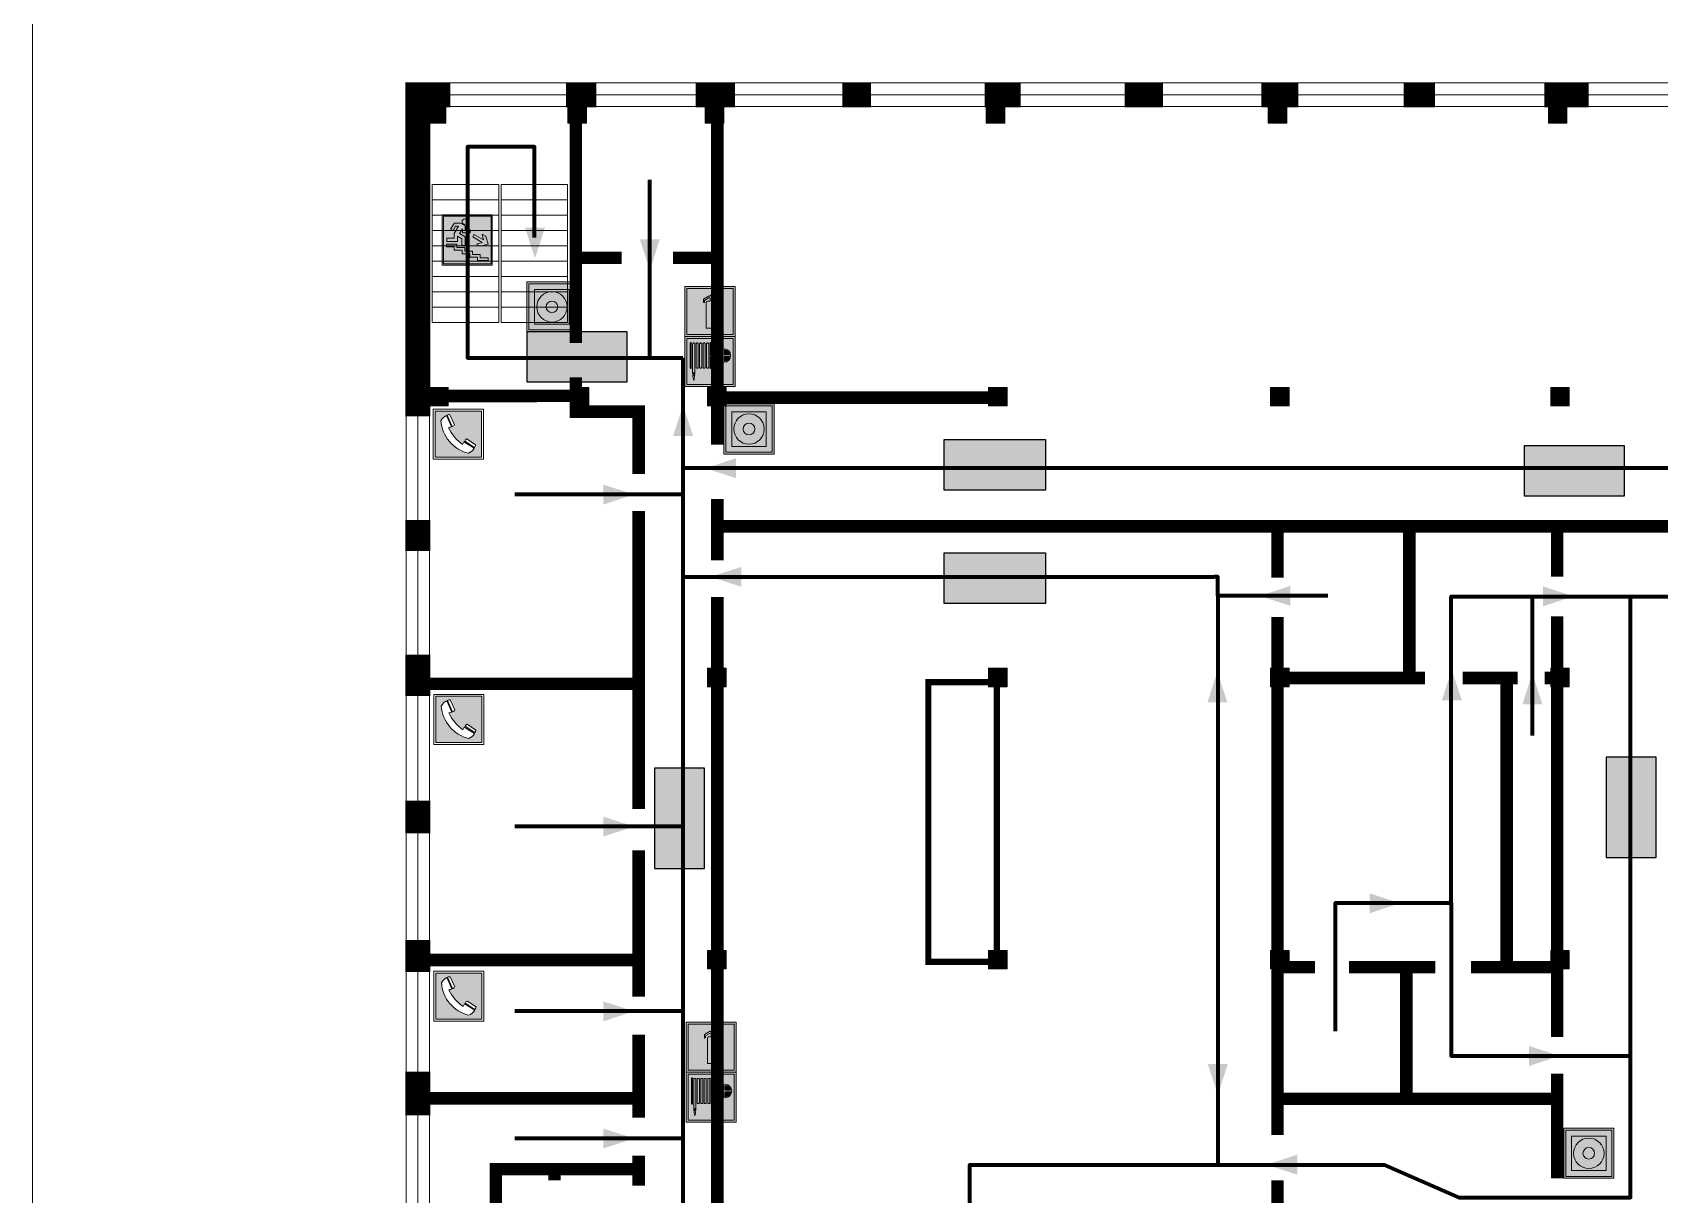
# Model space of a CAD drawing. Header units: millimetres. Extents: x 13810 to 67229, y 12374 to 21950.
# Drawn here: x 22937 to 23197, y 15073.4 to 15259.1 of the extents above; entities that cross this region are included whole.
import ezdxf

# ---------------------------------------------------------------- set-up
doc = ezdxf.new("R2010")
doc.units = ezdxf.units.MM
doc.layers.add('План_Штампы', color=7, linetype='Continuous')

# ---------------------------------------------------------------- blocks, each defined once
blk = doc.blocks.new('A$C7B4425F7')
at = {"true_color": 0xffffff}
blk.add_hatch(color=7, dxfattribs=at).paths.add_polyline_path([(0, 0), (-16, 0), (-16, -8), (0, -8)])
h = blk.add_hatch(color=126)
h.paths.add_polyline_path([(-0.2, -0.2), (-15.8, -0.2), (-15.8, -7.8), (-0.2, -7.8)])
h.paths.add_polyline_path([(-11.76, -2.03), (-11.76, -3.66), (-11.17, -3.66, -0.568275), (-11.17, -6.18), (-12.58, -6.18), (-12.58, -2.03)], flags=16)
h.paths.add_polyline_path([(-13.33, -4.12, -0.495768), (-13.59, -6.18), (-15.03, -6.18), (-15.03, -2.03), (-13.59, -2.03, -0.487973)], flags=16)
h.paths.add_polyline_path([(-10.25, -2.03), (-9.48, -2.03), (-9.48, -6.18), (-10.25, -6.18)], flags=16)
h.paths.add_polyline_path([(-13.84, -3.69), (-14.24, -3.69), (-14.24, -3.03), (-13.9, -3.03, -0.692621)], flags=0)
h.paths.add_polyline_path([(-9.15, -2.03), (-8.4, -2.03), (-8.04, -3.07), (-7.68, -2.03), (-6.93, -2.03), (-7.64, -4.1), (-6.93, -6.18), (-7.68, -6.18), (-8.04, -5.14), (-8.4, -6.18), (-9.15, -6.18), (-8.44, -4.1)], flags=16)
h.paths.add_polyline_path([(-11.76, -4.46), (-11.42, -4.46, -0.692621), (-11.36, -5.12), (-11.76, -5.12)], flags=0)
h.paths.add_polyline_path([(-13.9, -5.2), (-14.24, -5.2), (-14.24, -4.55), (-13.84, -4.55, -0.708038)], flags=0)
edge = h.paths.add_edge_path(flags=16)
edge.add_ellipse((-5.51, -4.08), major_axis=(0, 2.05), ratio=0.586184, start_angle=0, end_angle=360)
edge = h.paths.add_edge_path(flags=0)
edge.add_ellipse((-5.51, -4.08), major_axis=(0, 1.14), ratio=0.454828, start_angle=0, end_angle=360)
h.paths.add_polyline_path([(-4.13, -4.96, 0.377264), (-3.48, -4.52, 0.0555), (-3.16, -2.03), (-1.66, -2.03), (-1.66, -4.96), (-0.96, -4.96), (-0.96, -7.01), (-1.75, -7.01), (-1.75, -6.18), (-3.3, -6.18), (-3.3, -7.02), (-4.13, -7.02)], flags=16)
h.paths.add_polyline_path([(-2.73, -2.91), (-2.28, -2.91), (-2.28, -4.96), (-3.05, -4.96, 0.079136)], flags=0)
at = {"color": 126}
blk.add_lwpolyline([(-16, -8), (0, -8), (0, 0), (-16, 0)], close=True, dxfattribs=at)
blk = doc.blocks.new('вниз')
at = {"lineweight": 0, "true_color": 0xffffff}
h = blk.add_hatch(color=7, dxfattribs=at)
h.dxf.hatch_style = 1
h.paths.add_polyline_path([(40994.51, -4472.22), (40986.51, -4472.22), (40986.51, -4480.22), (40994.51, -4480.22)])
h.paths.add_polyline_path([(40994.31, -4472.42), (40994.31, -4480.01), (40986.71, -4480.01), (40986.71, -4472.42)], flags=16)
h.paths.add_polyline_path([(40988.43, -4473.53), (40989.43, -4473.53), (40990.19, -4473.96), (40990.19, -4474.6), (40991, -4474.6), (40991, -4475.06), (40989.73, -4475.06), (40989.73, -4474.46), (40989.3, -4475.18), (40990.17, -4475.7), (40990.17, -4477.11), (40989.63, -4477.11), (40989.63, -4476.01), (40988.94, -4475.59), (40988.94, -4476.46), (40988.94, -4476.46), (40987.47, -4476.46), (40987.26, -4476.46), (40987.26, -4475.92), (40988.4, -4475.92), (40988.4, -4475.2), (40989.1, -4473.99), (40988.66, -4473.99), (40988.24, -4474.7), (40987.86, -4474.47), (40988.41, -4473.56)], flags=0)
h.paths.add_polyline_path([(40990.55, -4473.29, -1), (40989.69, -4473.29, -1)], flags=0)
h.paths.add_polyline_path([(40988.85, -4476.89), (40988.85, -4477.43), (40990.1, -4477.43), (40990.1, -4477.99), (40991.34, -4477.99), (40991.34, -4478.54), (40992.59, -4478.54), (40992.59, -4479.09), (40993.83, -4479.09), (40993.83, -4479.52), (40992.17, -4479.52), (40992.17, -4478.97), (40990.91, -4478.97), (40990.91, -4478.41), (40989.68, -4478.41), (40989.68, -4477.86), (40988.43, -4477.86), (40988.43, -4477.31), (40987.6, -4477.31), (40987.18, -4477.31), (40987.18, -4476.89)], flags=0)
h.paths.add_polyline_path([(40991.61, -4475.33), (40993.12, -4476.2), (40992.9, -4475.27), (40993.48, -4475.6), (40993.83, -4476.88), (40992.56, -4477.22), (40991.97, -4476.88), (40992.9, -4476.61), (40991.38, -4475.74), (40991.58, -4475.39)], flags=0)
h.paths.add_polyline_path([(40990.19, -4473.96), (40989.43, -4473.53), (40988.43, -4473.53), (40988.41, -4473.56), (40987.86, -4474.47), (40988.24, -4474.7), (40988.66, -4473.99), (40989.1, -4473.99), (40988.4, -4475.2), (40988.4, -4475.92), (40987.26, -4475.92), (40987.26, -4476.46), (40987.47, -4476.46), (40988.94, -4476.46), (40988.94, -4476.27), (40988.94, -4475.59), (40989.63, -4476.01), (40989.63, -4477.11), (40990.17, -4477.11), (40990.17, -4475.7), (40989.3, -4475.18), (40989.73, -4474.46), (40989.73, -4475.06), (40991, -4475.06), (40991, -4474.6), (40990.19, -4474.6)], flags=0)
h.paths.add_polyline_path([(40990.55, -4473.29, 1), (40989.69, -4473.29, 1)], flags=0)
h.paths.add_polyline_path([(40991.61, -4475.33), (40991.58, -4475.39), (40991.38, -4475.74), (40992.9, -4476.61), (40991.97, -4476.88), (40992.56, -4477.22), (40993.83, -4476.88), (40993.48, -4475.6), (40992.9, -4475.27), (40993.12, -4476.2)], flags=0)
h.paths.add_polyline_path([(40990.1, -4477.43), (40988.85, -4477.43), (40988.85, -4476.89), (40987.18, -4476.89), (40987.18, -4477.31), (40987.6, -4477.31), (40988.43, -4477.31), (40988.43, -4477.86), (40989.68, -4477.86), (40989.68, -4478.41), (40990.91, -4478.41), (40990.91, -4478.97), (40992.17, -4478.97), (40992.17, -4479.52), (40993.83, -4479.52), (40993.83, -4479.09), (40992.59, -4479.09), (40992.59, -4478.54), (40991.34, -4478.54), (40991.34, -4477.99), (40990.1, -4477.99)], flags=0)
at = {"lineweight": 0}
h = blk.add_hatch(color=126, dxfattribs=at)
h.dxf.hatch_style = 1
h.paths.add_polyline_path([(40994.31, -4472.42), (40986.71, -4472.42), (40986.71, -4480.01), (40994.31, -4480.01)])
h.paths.add_polyline_path([(40988.43, -4473.53), (40989.43, -4473.53), (40990.19, -4473.96), (40990.19, -4474.6), (40991, -4474.6), (40991, -4475.06), (40989.73, -4475.06), (40989.73, -4474.46), (40989.3, -4475.18), (40990.17, -4475.7), (40990.17, -4477.11), (40989.63, -4477.11), (40989.63, -4476.01), (40988.94, -4475.59), (40988.94, -4476.46), (40988.94, -4476.46), (40987.47, -4476.46), (40987.26, -4476.46), (40987.26, -4475.92), (40988.4, -4475.92), (40988.4, -4475.2), (40989.1, -4473.99), (40988.66, -4473.99), (40988.24, -4474.7), (40987.86, -4474.47), (40988.41, -4473.56)], flags=16)
h.paths.add_polyline_path([(40990.55, -4473.29, -1), (40989.69, -4473.29, -1)], flags=16)
h.paths.add_polyline_path([(40988.85, -4476.89), (40988.85, -4477.43), (40990.1, -4477.43), (40990.1, -4477.99), (40991.34, -4477.99), (40991.34, -4478.54), (40992.59, -4478.54), (40992.59, -4479.09), (40993.83, -4479.09), (40993.83, -4479.52), (40992.17, -4479.52), (40992.17, -4478.97), (40990.91, -4478.97), (40990.91, -4478.41), (40989.68, -4478.41), (40989.68, -4477.86), (40988.43, -4477.86), (40988.43, -4477.31), (40987.6, -4477.31), (40987.18, -4477.31), (40987.18, -4476.89)], flags=16)
h.paths.add_polyline_path([(40991.61, -4475.33), (40993.12, -4476.2), (40992.9, -4475.27), (40993.48, -4475.6), (40993.83, -4476.88), (40992.56, -4477.22), (40991.97, -4476.88), (40992.9, -4476.61), (40991.38, -4475.74), (40991.58, -4475.39)], flags=16)
at = {"lineweight": 0, "true_color": 0xffffff}
h = blk.add_hatch(color=7, dxfattribs=at)
h.dxf.hatch_style = 1
h.paths.add_polyline_path([(40989.73, -4474.46), (40989.73, -4475.06), (40991, -4475.06), (40991, -4474.6), (40990.19, -4474.6), (40990.19, -4473.96), (40989.43, -4473.53), (40988.43, -4473.53), (40988.41, -4473.56), (40987.86, -4474.47), (40988.24, -4474.7), (40988.66, -4473.99), (40989.1, -4473.99), (40988.4, -4475.2), (40988.4, -4475.92), (40987.26, -4475.92), (40987.26, -4476.46), (40987.47, -4476.46), (40988.94, -4476.46), (40988.94, -4475.59), (40989.63, -4476.01), (40989.63, -4477.11), (40990.17, -4477.11), (40990.17, -4475.7), (40989.3, -4475.18)])
h.paths.add_polyline_path([(40989.69, -4473.29, 1), (40990.55, -4473.29, 1)])
h.paths.add_polyline_path([(40991.61, -4475.33), (40991.58, -4475.39), (40991.38, -4475.74), (40992.9, -4476.61), (40991.97, -4476.88), (40992.56, -4477.22), (40993.83, -4476.88), (40993.48, -4475.6), (40992.9, -4475.27), (40993.12, -4476.2)])
h.paths.add_polyline_path([(40990.1, -4477.43), (40988.85, -4477.43), (40988.85, -4476.89), (40987.18, -4476.89), (40987.18, -4477.31), (40987.6, -4477.31), (40988.43, -4477.31), (40988.43, -4477.86), (40989.68, -4477.86), (40989.68, -4478.41), (40990.91, -4478.41), (40990.91, -4478.97), (40992.17, -4478.97), (40992.17, -4479.52), (40993.83, -4479.52), (40993.83, -4479.09), (40992.59, -4479.09), (40992.59, -4478.54), (40991.34, -4478.54), (40991.34, -4477.99), (40990.1, -4477.99)])
at = {"color": 126, "lineweight": 0}
for points in [[(40986.51, -4472.22), (40994.51, -4472.22), (40994.51, -4480.22), (40986.51, -4480.22)], [(40986.71, -4472.42), (40994.31, -4472.42), (40994.31, -4480.01), (40986.71, -4480.01)]]:
    blk.add_lwpolyline(points, close=True, dxfattribs=at)
for points in [[(40987.47, -4476.46), (40987.26, -4476.46), (40987.26, -4475.92), (40988.4, -4475.92), (40988.4, -4475.2), (40989.1, -4473.99), (40988.66, -4473.99), (40988.24, -4474.7), (40987.86, -4474.47), (40988.41, -4473.56), (40988.43, -4473.53), (40989.43, -4473.53), (40990.19, -4473.96), (40990.19, -4474.6), (40991, -4474.6), (40991, -4475.06), (40989.73, -4475.06), (40989.73, -4474.46), (40989.3, -4475.18), (40990.17, -4475.7), (40990.17, -4477.11), (40989.63, -4477.11), (40989.63, -4476.01), (40988.94, -4475.59), (40988.94, -4476.46)], [(40987.47, -4476.46), (40988.94, -4476.46), (40988.94, -4476.27)], [(40991.58, -4475.39), (40991.38, -4475.74), (40992.9, -4476.61), (40991.97, -4476.88), (40992.56, -4477.22), (40993.83, -4476.88), (40993.48, -4475.6), (40992.9, -4475.27), (40993.12, -4476.2), (40991.61, -4475.33), (40991.58, -4475.39)], [(40987.6, -4477.31), (40987.18, -4477.31), (40987.18, -4476.89), (40988.85, -4476.89), (40988.85, -4477.43), (40990.1, -4477.43), (40990.1, -4477.99), (40991.34, -4477.99), (40991.34, -4478.54), (40992.59, -4478.54), (40992.59, -4479.09), (40993.83, -4479.09), (40993.83, -4479.52), (40992.17, -4479.52), (40992.17, -4478.97), (40990.91, -4478.97), (40990.91, -4478.41), (40989.68, -4478.41), (40989.68, -4477.86), (40988.43, -4477.86), (40988.43, -4477.31), (40987.6, -4477.31)]]:
    blk.add_lwpolyline(points, dxfattribs=at)
blk.add_circle((40990.12, -4473.29), 0.432, dxfattribs=at)
blk = doc.blocks.new('A$C54414219')
at = {"true_color": 0xffffff}
h = blk.add_hatch(color=7, dxfattribs=at)
h.paths.add_polyline_path([(2.39, -9.45), (2.39, -18.3), (11.23, -18.3), (11.23, -9.45)], flags=0)
h.paths.add_polyline_path([(10.71, -13.87, -1), (2.92, -13.87, -1)], flags=0)
h.paths.add_polyline_path([(8.3, -13.87, -1), (5.33, -13.87, -1)], flags=0)
h.paths.add_polyline_path([(0.41, -7.47), (0.41, -20.27), (13.21, -20.27), (13.21, -7.47)])
h.paths.add_polyline_path([(0.92, -19.77), (12.71, -19.77), (12.71, -7.98), (0.92, -7.98)], flags=16)
h.paths.add_polyline_path([(11.23, -9.45), (11.23, -18.3), (2.39, -18.3), (2.39, -9.45)], flags=0)
at = {"lineweight": 5}
h = blk.add_hatch(color=242, dxfattribs=at)
h.paths.add_polyline_path([(12.71, -7.98), (0.92, -7.98), (0.92, -19.77), (12.71, -19.77)])
h.paths.add_polyline_path([(11.23, -18.3), (2.39, -18.3), (2.39, -9.45), (11.23, -9.45)], flags=16)
h.paths.add_polyline_path([(10.71, -13.87, -1), (2.92, -13.87, -1)], flags=0)
h.paths.add_polyline_path([(8.3, -13.87, -1), (5.33, -13.87, -1)], flags=0)
at = {"true_color": 0xffffff}
h = blk.add_hatch(color=7, dxfattribs=at)
h.paths.add_polyline_path([(2.39, -9.45), (2.39, -18.3), (11.23, -18.3), (11.23, -9.45)])
h.paths.add_polyline_path([(10.71, -13.87, -1), (2.92, -13.87, -1)], flags=16)
h.paths.add_polyline_path([(8.3, -13.87, -1), (5.33, -13.87, -1)], flags=0)
at = {"lineweight": 5}
h = blk.add_hatch(color=242, dxfattribs=at)
h.paths.add_polyline_path([(2.92, -13.87, 1), (10.71, -13.87, 1)])
h.paths.add_polyline_path([(8.3, -13.87, -1), (5.33, -13.87, -1)], flags=16)
at = {"color": 242, "lineweight": 5}
for p, q in [((0.41, -20.27), (0.41, -7.47)), ((0.41, -7.47), (13.21, -7.47)), ((0.41, -7.47), (13.21, -7.47)), ((13.21, -20.27), (13.21, -7.47)), ((0.41, -20.27), (13.21, -20.27))]:
    blk.add_line(p, q, dxfattribs=at)
for points in [[(0.92, -7.98), (12.71, -7.98), (12.71, -19.77), (0.92, -19.77)], [(2.39, -9.45), (11.23, -9.45), (11.23, -18.3), (2.39, -18.3)]]:
    blk.add_lwpolyline(points, close=True, dxfattribs=at)
for radius in [3.89, 1.49]:
    blk.add_circle((6.81, -13.87), radius, dxfattribs=at)
blk = doc.blocks.new('A$C32E8229D')
at = {"true_color": 0xffffff}
blk.add_hatch(color=7, dxfattribs=at).paths.add_polyline_path([(0, 0), (0, -8), (16, -8), (16, 0)])
h = blk.add_hatch(color=126)
h.paths.add_polyline_path([(0.2, -0.2), (15.8, -0.2), (15.8, -7.8), (0.2, -7.8)])
h.paths.add_polyline_path([(13.49, -2.05), (12.08, -2.05), (11.37, -2.63, 0.162397), (11.29, -2.84), (11.29, -3.63), (10.35, -3.63), (10.35, -4.05), (11.68, -4.05), (11.68, -3.48), (12.26, -4.28), (11.29, -5.1), (11.29, -6.78), (11.85, -6.78), (11.85, -5.44), (12.8, -4.64), (12.8, -5.94), (14.46, -5.94), (14.46, -5.39), (13.45, -5.39), (13.45, -3.97), (12.46, -2.59), (13.15, -2.59), (13.69, -3.34), (14.18, -3)], flags=16)
h.paths.add_polyline_path([(10.74, -1.82, 1), (11.8, -1.82, 1)], flags=16)
h.paths.add_polyline_path([(9.39, -3.59), (5.99, -3.59), (6.56, -3.03), (5.91, -3.03), (5.1, -3.83), (5.91, -4.64), (6.56, -4.64), (5.99, -4.09), (9.39, -4.09)], flags=16)
h.paths.add_polyline_path([(4.29, -1.08), (1.72, -1.08), (1.72, -6.6), (4.29, -6.6)], flags=16)
at = {"color": 126}
blk.add_lwpolyline([(16, -8), (0, -8), (0, 0), (16, 0)], close=True, dxfattribs=at)
blk = doc.blocks.new('A$C456E1F9C')
at = {"lineweight": 5}
h = blk.add_hatch(color=242, dxfattribs=at)
h.paths.add_polyline_path([(0.51, -1.47), (0.51, -13.26), (12.29, -13.26), (12.29, -1.47)])
h.paths.add_polyline_path([(5.42, -4.95, -0.254479), (4.78, -5.4), (3.52, -2.53, -0.209735), (4.23, -2.4)], flags=16)
h.paths.add_polyline_path([(8.53, -8.6), (10.87, -10.17), (10.54, -10.76), (8.03, -9.13, -0.192251)], flags=16)
h.paths.add_polyline_path([(4.61, -5.49, 0.005518), (3.87, -5.72, 0.128647), (7.49, -10.01, 0.00809), (7.83, -9.33), (10.47, -10.97, -0.16736), (8.99, -12.25, -0.327862), (1.95, -3.95, -0.166952), (3.36, -2.62)], flags=16)
at = {"color": 242, "lineweight": 5}
for p, q in [((0, -13.77), (0, -0.97)), ((12.8, -0.97), (0, -0.97)), ((4.61, -5.49), (3.36, -2.62)), ((3.52, -2.53), (4.78, -5.4)), ((4.23, -2.4), (5.42, -4.95)), ((12.8, -13.77), (12.8, -0.97)), ((7.83, -9.33), (10.47, -10.97)), ((8.03, -9.13), (10.54, -10.76)), ((10.81, -10.12), (8.53, -8.6)), ((10.54, -10.76), (10.8, -10.3)), ((10.8, -10.3), (10.81, -10.12)), ((0, -13.77), (12.8, -13.77))]:
    blk.add_line(p, q, dxfattribs=at)
blk.add_lwpolyline([(0.51, -1.47), (12.29, -1.47), (12.29, -13.26), (0.51, -13.26)], close=True, dxfattribs=at)
for centre, radius, start, end in [((4.59, -5.34), 2.99, 114.2845, 152.1974), ((11.12, -3.31), 9.19, 183.9915, 256.6009), ((4.02, -3.27), 0.891, 76.3284, 123.7092), ((14.98, -39.1), 35.17, 107.1487, 108.4135), ((13.86, -0.94), 11.08, 205.5536, 234.8762), ((4.68, -4.59), 0.824, 276.9621, 334.0723), ((-13.31, 0.8), 23.44, 332.5487, 334.4027), ((8.94, -9.5), 0.989, 114.4092, 157.9388), ((7.87, -9.46), 3, 291.9291, 329.9329)]:
    blk.add_arc(centre, radius, start, end, dxfattribs=at)
blk = doc.blocks.new('A$C37112FD5')
at = {"true_color": 0xf5f5ff}
h = blk.add_hatch(color=7, dxfattribs=at)
h.dxf.hatch_style = 1
h.paths.add_polyline_path([(12.8, -7.4), (0, -7.4), (0, -20.2), (12.8, -20.2)])
h.paths.add_polyline_path([(12.29, -7.91), (12.29, -19.69), (0.51, -19.69), (0.51, -7.91)], flags=16)
h.paths.add_polyline_path([(4.98, -9.04, -0.42597), (5.17, -9.22), (5.17, -12.25), (5.17, -15.29, -0.432244), (4.98, -15.47), (4.83, -15.47, -0.42597), (4.64, -15.29), (4.64, -12.25), (4.64, -9.22, -0.432244), (4.83, -9.04)], flags=0)
h.paths.add_polyline_path([(4.28, -9.22), (4.28, -12.25), (4.28, -15.29, -0.432244), (4.09, -15.47), (3.94, -15.47, -0.42597), (3.75, -15.29), (3.75, -12.25), (3.75, -9.22, -0.432244), (3.94, -9.04), (4.09, -9.04, -0.42597)], flags=0)
h.paths.add_polyline_path([(5.72, -9.04), (5.87, -9.04, -0.42597), (6.06, -9.22), (6.06, -12.25), (6.06, -15.29, -0.432244), (5.87, -15.47), (5.72, -15.47, -0.42597), (5.53, -15.29), (5.53, -12.25), (5.53, -9.22, -0.432244)], flags=0)
h.paths.add_polyline_path([(6.42, -8.9), (6.5, -8.9, -0.42597), (6.69, -9.08), (6.69, -12.03), (8.21, -12.03, -15.824349), (8.21, -12.47), (6.69, -12.47), (6.69, -15.42, -0.432244), (6.5, -15.6), (6.42, -15.6)], flags=0)
h.paths.add_polyline_path([(3.39, -9.22), (3.39, -12.25), (3.39, -15.29, -0.432244), (3.2, -15.47), (3.05, -15.47, -0.42597), (2.85, -15.29), (2.85, -12.25), (2.85, -9.22, -0.432244), (3.05, -9.04), (3.2, -9.04, -0.42597)], flags=0)
h.paths.add_polyline_path([(2.5, -9.22), (2.5, -16.71), (1.96, -16.71), (1.96, -9.22, -0.432244), (2.15, -9.04), (2.31, -9.04, -0.42597)], flags=0)
h.paths.add_polyline_path([(1.61, -8.9), (1.61, -15.6), (1.57, -15.6, -0.42597), (1.37, -15.42), (1.37, -12.03), (1.37, -9.09, -0.432244), (1.57, -8.9)], flags=0)
h.paths.add_polyline_path([(9.76, -10.81), (9.76, -12.03), (8.49, -12.03, -0.336371)], flags=0)
h.paths.add_polyline_path([(8.49, -12.47), (9.76, -12.47), (9.76, -13.7, -0.336371)], flags=0)
h.paths.add_polyline_path([(10.11, -10.81, -0.336371), (11.38, -12.03), (10.11, -12.03)], flags=0)
h.paths.add_polyline_path([(10.11, -12.47), (11.38, -12.47, -0.336371), (10.11, -13.7)], flags=0)
h.paths.add_polyline_path([(2.5, -16.84), (2.5, -17.05), (1.97, -17.05), (1.97, -16.84)], flags=0)
h.paths.add_polyline_path([(2.5, -17.24, -0.033778), (2.24, -18.6, -0.033778), (1.97, -17.24)], flags=0)
h = blk.add_hatch(color=242)
h.dxf.hatch_style = 1
h.paths.add_polyline_path([(12.29, -7.91), (0.51, -7.91), (0.51, -19.69), (12.29, -19.69)])
h.paths.add_polyline_path([(6.42, -15.6), (6.42, -8.9), (6.5, -8.9, -0.42597), (6.69, -9.08), (6.69, -12.03), (8.21, -12.03, -15.824349), (8.21, -12.47), (6.69, -12.47), (6.69, -15.42, -0.432244), (6.5, -15.6)], flags=16)
h.paths.add_polyline_path([(5.87, -15.47), (5.72, -15.47, -0.42597), (5.53, -15.29), (5.53, -12.25), (5.53, -9.22, -0.432244), (5.72, -9.04), (5.87, -9.04, -0.42597), (6.06, -9.22), (6.06, -12.25), (6.06, -15.29, -0.432244)], flags=16)
h.paths.add_polyline_path([(4.98, -15.47), (4.83, -15.47, -0.42597), (4.64, -15.29), (4.64, -12.25), (4.64, -9.22, -0.432244), (4.83, -9.04), (4.98, -9.04, -0.42597), (5.17, -9.22), (5.17, -12.25), (5.17, -15.29, -0.432244)], flags=16)
h.paths.add_polyline_path([(4.09, -15.47), (3.94, -15.47, -0.42597), (3.75, -15.29), (3.75, -12.25), (3.75, -9.22, -0.432244), (3.94, -9.04), (4.09, -9.04, -0.42597), (4.28, -9.22), (4.28, -12.25), (4.28, -15.29, -0.432244)], flags=16)
h.paths.add_polyline_path([(3.2, -15.47), (3.05, -15.47, -0.42597), (2.85, -15.29), (2.85, -12.25), (2.85, -9.22, -0.432244), (3.05, -9.04), (3.2, -9.04, -0.42597), (3.39, -9.22), (3.39, -12.25), (3.39, -15.29, -0.432244)], flags=16)
h.paths.add_polyline_path([(2.5, -17.05), (1.97, -17.05), (1.97, -16.84), (2.5, -16.84)], flags=16)
h.paths.add_polyline_path([(2.5, -17.24, -0.033778), (2.24, -18.6, -0.033778), (1.97, -17.24)], flags=16)
h.paths.add_polyline_path([(2.5, -16.71), (1.96, -16.71), (1.96, -9.22, -0.432244), (2.15, -9.04), (2.31, -9.04, -0.42597), (2.5, -9.22)], flags=16)
h.paths.add_polyline_path([(1.61, -15.6), (1.57, -15.6, -0.42597), (1.37, -15.42), (1.37, -12.03), (1.37, -9.09, -0.432244), (1.57, -8.9), (1.61, -8.9)], flags=16)
h.paths.add_polyline_path([(8.49, -12.47), (9.76, -12.47), (9.76, -13.7, -0.336371)], flags=0)
h.paths.add_polyline_path([(10.11, -13.7), (10.11, -12.47), (11.38, -12.47, -0.336371)], flags=0)
h.paths.add_polyline_path([(8.49, -12.03, -0.336371), (9.76, -10.81), (9.76, -12.03)], flags=0)
h.paths.add_polyline_path([(10.11, -12.03), (10.11, -10.81, -0.336371), (11.38, -12.03)], flags=0)
h = blk.add_hatch(color=7, dxfattribs=at)
h.dxf.hatch_style = 1
h.paths.add_polyline_path([(1.61, -8.9), (1.57, -8.9, 0.432244), (1.37, -9.09), (1.37, -12.03), (1.37, -15.42, 0.42597), (1.57, -15.6), (1.61, -15.6)])
h.paths.add_polyline_path([(2.5, -9.22, 0.42597), (2.31, -9.04), (2.15, -9.04, 0.432244), (1.96, -9.22), (1.96, -16.71), (2.5, -16.71)])
h.paths.add_polyline_path([(2.5, -16.84), (1.97, -16.84), (1.97, -17.05), (2.5, -17.05)])
h.paths.add_polyline_path([(2.5, -17.24), (1.97, -17.24, 0.033778), (2.24, -18.6, 0.033778)])
h.paths.add_polyline_path([(3.39, -12.25), (3.39, -9.22, 0.42597), (3.2, -9.04), (3.05, -9.04, 0.432244), (2.85, -9.22), (2.85, -12.25), (2.85, -15.29, 0.42597), (3.05, -15.47), (3.2, -15.47, 0.432244), (3.39, -15.29)])
h.paths.add_polyline_path([(4.28, -12.25), (4.28, -9.22, 0.42597), (4.09, -9.04), (3.94, -9.04, 0.432244), (3.75, -9.22), (3.75, -12.25), (3.75, -15.29, 0.42597), (3.94, -15.47), (4.09, -15.47, 0.432244), (4.28, -15.29)])
h.paths.add_polyline_path([(5.17, -12.25), (5.17, -9.22, 0.42597), (4.98, -9.04), (4.83, -9.04, 0.432244), (4.64, -9.22), (4.64, -12.25), (4.64, -15.29, 0.42597), (4.83, -15.47), (4.98, -15.47, 0.432244), (5.17, -15.29)])
h.paths.add_polyline_path([(6.06, -12.25), (6.06, -9.22, 0.42597), (5.87, -9.04), (5.72, -9.04, 0.432244), (5.53, -9.22), (5.53, -12.25), (5.53, -15.29, 0.42597), (5.72, -15.47), (5.87, -15.47, 0.432244), (6.06, -15.29)])
h.paths.add_polyline_path([(6.69, -12.47), (8.21, -12.47, 15.824349), (8.21, -12.03), (6.69, -12.03), (6.69, -9.08, 0.42597), (6.5, -8.9), (6.42, -8.9), (6.42, -15.6), (6.5, -15.6, 0.432244), (6.69, -15.42)])
h.paths.add_polyline_path([(8.49, -12.47), (9.76, -12.47), (9.76, -13.7, -0.336371)], flags=16)
h.paths.add_polyline_path([(8.49, -12.03, -0.336371), (9.76, -10.81), (9.76, -12.03)], flags=16)
h.paths.add_polyline_path([(10.11, -12.47), (11.38, -12.47, -0.336371), (10.11, -13.7)], flags=16)
h.paths.add_polyline_path([(10.11, -12.03), (10.11, -10.81, -0.336371), (11.38, -12.03)], flags=16)
h = blk.add_hatch(color=242)
h.dxf.hatch_style = 1
h.paths.add_polyline_path([(9.76, -10.81, 0.336371), (8.49, -12.03), (9.76, -12.03)])
h.paths.add_polyline_path([(10.11, -10.81), (10.11, -12.03), (11.38, -12.03, 0.336371)])
h.paths.add_polyline_path([(11.38, -12.47), (10.11, -12.47), (10.11, -13.7, 0.336371)])
h.paths.add_polyline_path([(9.76, -12.47), (8.49, -12.47, 0.336371), (9.76, -13.7)])
at = {"color": 242, "lineweight": 5}
for p, q in [((0, -20.2), (0, -7.4)), ((0, -7.4), (12.8, -7.4)), ((12.8, -20.2), (12.8, -7.4)), ((1.37, -12.03), (1.37, -9.08)), ((1.37, -12.03), (1.37, -15.42)), ((1.57, -8.9), (1.61, -8.9)), ((1.61, -8.9), (1.61, -15.6)), ((1.96, -16.71), (1.96, -9.22)), ((2.15, -9.04), (2.31, -9.04)), ((2.5, -16.71), (2.5, -9.22)), ((2.85, -12.25), (2.85, -9.22)), ((2.85, -12.25), (2.85, -15.29)), ((3.05, -9.04), (3.2, -9.04)), ((3.39, -12.25), (3.39, -9.22)), ((3.39, -12.25), (3.39, -15.29)), ((3.75, -12.25), (3.75, -9.22)), ((3.75, -12.25), (3.75, -15.29)), ((3.94, -9.04), (4.09, -9.04)), ((4.28, -12.25), (4.28, -9.22)), ((4.28, -12.25), (4.28, -15.29)), ((4.64, -12.25), (4.64, -9.22)), ((4.64, -12.25), (4.64, -15.29)), ((4.83, -9.04), (4.98, -9.04)), ((5.17, -12.25), (5.17, -9.22)), ((5.17, -12.25), (5.17, -15.29)), ((5.53, -12.25), (5.53, -9.22)), ((5.53, -12.25), (5.53, -15.29)), ((5.72, -9.04), (5.87, -9.04)), ((6.06, -12.25), (6.06, -9.22)), ((6.06, -12.25), (6.06, -15.29)), ((6.42, -8.9), (6.42, -15.6)), ((6.5, -8.9), (6.42, -8.9)), ((6.69, -12.03), (6.69, -9.08)), ((8.21, -12.03), (6.69, -12.03)), ((8.21, -12.47), (6.69, -12.47)), ((6.69, -12.47), (6.69, -15.42)), ((9.76, -12.03), (8.49, -12.03)), ((9.76, -12.47), (8.49, -12.47)), ((9.76, -10.81), (9.76, -12.03)), ((9.76, -12.47), (9.76, -13.7)), ((10.11, -10.81), (10.11, -12.03)), ((11.38, -12.03), (10.11, -12.03)), ((11.38, -12.47), (10.11, -12.47)), ((10.11, -12.47), (10.11, -13.7)), ((1.57, -15.6), (1.61, -15.6)), ((3.05, -15.47), (3.2, -15.47)), ((3.94, -15.47), (4.09, -15.47)), ((4.83, -15.47), (4.98, -15.47)), ((5.72, -15.47), (5.87, -15.47)), ((6.42, -15.6), (6.5, -15.6)), ((0, -20.2), (12.8, -20.2)), ((1.96, -16.71), (2.5, -16.71)), ((1.97, -16.84), (2.5, -16.84)), ((1.97, -17.05), (1.97, -16.84)), ((2.5, -17.05), (1.97, -17.05)), ((1.97, -17.24), (2.5, -17.24)), ((2.5, -16.84), (2.5, -17.05))]:
    blk.add_line(p, q, dxfattribs=at)
blk.add_lwpolyline([(0.51, -7.91), (12.29, -7.91), (12.29, -19.69), (0.51, -19.69)], close=True, dxfattribs=at)
for centre, radius, start, end in [((1.56, -9.09), 0.182, 87.1027, 180.6071), ((2.15, -9.22), 0.182, 87.1027, 180.6071), ((2.32, -9.22), 0.182, 359.3929, 92.8973), ((3.04, -9.22), 0.182, 87.1027, 180.6071), ((3.21, -9.22), 0.182, 359.3929, 92.8973), ((3.93, -9.22), 0.182, 87.1027, 180.6071), ((4.1, -9.22), 0.182, 359.3929, 92.8973), ((4.82, -9.22), 0.182, 87.1027, 180.6071), ((4.99, -9.22), 0.182, 359.3929, 92.8973), ((5.71, -9.22), 0.182, 87.1027, 180.6071), ((5.88, -9.22), 0.182, 359.3929, 92.8973), ((6.51, -9.09), 0.182, 359.3929, 92.8973), ((9.93, -12.25), 1.74, 187.2319, 172.7681), ((9.93, -12.25), 1.46, 96.9927, 171.3585), ((9.93, -12.25), 1.46, 188.6415, 263.0073), ((9.93, -12.25), 1.46, 8.6415, 83.0073), ((9.93, -12.25), 1.46, 276.9927, 351.3585), ((1.56, -15.42), 0.182, 179.3929, 272.8973), ((3.04, -15.29), 0.182, 179.3929, 272.8973), ((3.21, -15.29), 0.182, 267.1027, 0.6071), ((3.93, -15.29), 0.182, 179.3929, 272.8973), ((4.1, -15.29), 0.182, 267.1027, 0.6071), ((4.82, -15.29), 0.182, 179.3929, 272.8973), ((4.99, -15.29), 0.182, 267.1027, 0.6071), ((5.71, -15.29), 0.182, 179.3929, 272.8973), ((5.88, -15.29), 0.182, 267.1027, 0.6071), ((6.51, -15.42), 0.182, 267.1027, 0.6071), ((12.17, -15.98), 10.27, 187.041, 194.7793), ((-7.7, -15.98), 10.27, 345.2207, 352.959)]:
    blk.add_arc(centre, radius, start, end, dxfattribs=at)
blk = doc.blocks.new('A$C3AD82952')
at = {"true_color": 0xf5f5ff}
h = blk.add_hatch(color=7, dxfattribs=at)
h.dxf.hatch_style = 1
h.paths.add_polyline_path([(8.21, 8.73, 0.414214), (7.89, 9.05), (7.22, 9.05), (7.22, 9.92), (7.59, 9.92, 1), (7.57, 10.36), (7.22, 10.36), (7.22, 10.6), (6.43, 10.6), (6.43, 10.36), (6.01, 10.36), (4.74, 9.59), (4.74, 8.69), (4.98, 8.73), (4.98, 9.26), (6.12, 9.91), (6.43, 9.91), (6.43, 9.05), (5.76, 9.05, 0.414214), (5.44, 8.73), (5.44, 2.2), (8.21, 2.2)], flags=0)
h.paths.add_polyline_path([(12.8, 12.8), (0, 12.8), (0, 0), (12.8, 0)])
h.paths.add_polyline_path([(0.51, 12.29), (12.29, 12.29), (12.29, 0.51), (0.51, 0.51)], flags=16)
h.paths.add_polyline_path([(4.74, 9.59), (6.01, 10.36), (6.43, 10.36), (6.43, 10.6), (7.22, 10.6), (7.22, 10.36), (7.59, 10.36, -0.94586), (7.59, 9.92), (7.22, 9.92), (7.22, 9.05), (7.89, 9.05, -0.414214), (8.21, 8.73), (8.21, 2.2), (5.44, 2.2), (5.44, 8.73, -0.414214), (5.76, 9.05), (6.43, 9.05), (6.43, 9.91), (6.12, 9.91), (4.98, 9.26), (4.98, 8.73), (4.74, 8.69)], flags=0)
h = blk.add_hatch(color=242)
h.dxf.hatch_style = 1
h.paths.add_polyline_path([(12.29, 12.29), (0.51, 12.29), (0.51, 0.51), (12.29, 0.51)])
h.paths.add_polyline_path([(4.74, 8.69), (4.74, 9.59), (6.01, 10.36), (6.43, 10.36), (6.43, 10.6), (7.22, 10.6), (7.22, 10.36), (7.59, 10.36, -0.94586), (7.59, 9.92), (7.22, 9.92), (7.22, 9.05), (7.89, 9.05, -0.414214), (8.21, 8.73), (8.21, 2.2), (5.44, 2.2), (5.44, 8.73, -0.414214), (5.76, 9.05), (6.43, 9.05), (6.43, 9.91), (6.12, 9.91), (4.98, 9.26), (4.98, 8.73)], flags=16)
h = blk.add_hatch(color=7, dxfattribs=at)
h.dxf.hatch_style = 1
h.paths.add_polyline_path([(8.21, 8.73, 0.414214), (7.89, 9.05), (7.22, 9.05), (7.22, 9.92), (7.59, 9.92, 1), (7.57, 10.36), (7.22, 10.36), (7.22, 10.6), (6.43, 10.6), (6.43, 10.36), (6.01, 10.36), (4.74, 9.59), (4.74, 8.69), (4.98, 8.73), (4.98, 9.26), (6.12, 9.91), (6.43, 9.91), (6.43, 9.05), (5.76, 9.05, 0.414214), (5.44, 8.73), (5.44, 2.2), (8.21, 2.2)])
at = {"color": 242, "lineweight": 5}
for p, q in [((0, 0), (0, 12.8)), ((0, 12.8), (12.8, 12.8)), ((12.8, 0), (12.8, 12.8)), ((6.01, 10.36), (4.74, 9.59)), ((4.74, 9.59), (4.74, 8.69)), ((4.74, 8.69), (4.98, 8.73)), ((4.98, 9.26), (6.12, 9.91)), ((4.98, 8.73), (4.98, 9.26)), ((5.44, 2.2), (5.44, 8.73)), ((5.76, 9.05), (6.43, 9.05)), ((6.01, 10.36), (6.43, 10.36)), ((6.12, 9.91), (6.43, 9.91)), ((7.22, 10.6), (6.43, 10.6)), ((6.43, 10.6), (6.43, 10.36)), ((6.43, 9.91), (6.43, 9.05)), ((7.22, 10.36), (7.22, 10.6)), ((7.59, 10.36), (7.22, 10.36)), ((7.22, 9.05), (7.22, 9.92)), ((7.59, 9.92), (7.22, 9.92)), ((7.89, 9.05), (7.22, 9.05)), ((8.21, 2.2), (8.21, 8.73)), ((0, 0), (12.8, 0)), ((5.44, 2.2), (8.21, 2.2))]:
    blk.add_line(p, q, dxfattribs=at)
blk.add_lwpolyline([(0.51, 12.29), (12.29, 12.29), (12.29, 0.51), (0.51, 0.51)], close=True, dxfattribs=at)
for centre, radius, start, end in [((5.76, 8.73), 0.32, 90, 180), ((7.58, 10.14), 0.223, 273.1875, 86.8125), ((7.89, 8.73), 0.32, 0, 90)]:
    blk.add_arc(centre, radius, start, end, dxfattribs=at)

msp = doc.modelspace()

# ---------------------------------------------------------------- hatches: boundary and pattern name
at = {"lineweight": 0}
h = msp.add_hatch(color=256, dxfattribs=at)
h.dxf.hatch_style = 1
h.paths.add_polyline_path([(23003.05, 15247.6), (23000.09, 15247.6), (23000.09, 15244.64), (23003.05, 15244.64)])
h = msp.add_hatch(color=256, dxfattribs=at)
h.dxf.hatch_style = 1
h.paths.add_polyline_path([(23025.54, 15247.6), (23022.57, 15247.6), (23022.57, 15244.64), (23025.54, 15244.64)])
h = msp.add_hatch(color=256, dxfattribs=at)
h.dxf.hatch_style = 1
h.paths.add_polyline_path([(23047.46, 15247.6), (23044.49, 15247.6), (23044.49, 15244.64), (23047.46, 15244.64)])
h = msp.add_hatch(color=256, dxfattribs=at)
h.dxf.hatch_style = 1
h.paths.add_polyline_path([(23092.37, 15247.6), (23089.4, 15247.6), (23089.4, 15244.64), (23092.37, 15244.64)])
h = msp.add_hatch(color=256, dxfattribs=at)
h.dxf.hatch_style = 1
h.paths.add_polyline_path([(23137.43, 15247.6), (23134.46, 15247.6), (23134.46, 15244.64), (23137.43, 15244.64)])
h = msp.add_hatch(color=256, dxfattribs=at)
h.dxf.hatch_style = 1
h.paths.add_polyline_path([(23182.18, 15247.6), (23179.22, 15247.6), (23179.22, 15244.64), (23182.18, 15244.64)])
h = msp.add_hatch(color=256, dxfattribs=at)
h.dxf.hatch_style = 1
h.paths.add_polyline_path([(23003.44, 15202.42), (23000.47, 15202.42), (23000.47, 15199.45), (23003.44, 15199.45)])
h = msp.add_hatch(color=256, dxfattribs=at)
h.dxf.hatch_style = 1
h.paths.add_polyline_path([(23025.93, 15202.42), (23022.96, 15202.42), (23022.96, 15199.45), (23025.93, 15199.45)])
h = msp.add_hatch(color=256, dxfattribs=at)
h.dxf.hatch_style = 1
h.paths.add_polyline_path([(23047.85, 15202.42), (23044.88, 15202.42), (23044.88, 15199.45), (23047.85, 15199.45)])
h = msp.add_hatch(color=256, dxfattribs=at)
h.dxf.hatch_style = 1
h.paths.add_polyline_path([(23092.76, 15202.42), (23089.79, 15202.42), (23089.79, 15199.45), (23092.76, 15199.45)])
h = msp.add_hatch(color=256, dxfattribs=at)
h.dxf.hatch_style = 1
h.paths.add_polyline_path([(23137.82, 15202.42), (23134.85, 15202.42), (23134.85, 15199.45), (23137.82, 15199.45)])
h = msp.add_hatch(color=256, dxfattribs=at)
h.dxf.hatch_style = 1
h.paths.add_polyline_path([(23182.57, 15202.42), (23179.61, 15202.42), (23179.61, 15199.45), (23182.57, 15199.45)])
h = msp.add_hatch(color=256, dxfattribs=at)
h.dxf.hatch_style = 1
h.paths.add_polyline_path([(23047.85, 15157.55), (23044.88, 15157.55), (23044.88, 15154.59), (23047.85, 15154.59)])
h = msp.add_hatch(color=256, dxfattribs=at)
h.dxf.hatch_style = 1
h.paths.add_polyline_path([(23092.76, 15157.55), (23089.79, 15157.55), (23089.79, 15154.59), (23092.76, 15154.59)])
h = msp.add_hatch(color=256, dxfattribs=at)
h.dxf.hatch_style = 1
h.paths.add_polyline_path([(23137.82, 15157.55), (23134.85, 15157.55), (23134.85, 15154.59), (23137.82, 15154.59)])
h = msp.add_hatch(color=256, dxfattribs=at)
h.dxf.hatch_style = 1
h.paths.add_polyline_path([(23182.57, 15157.55), (23179.61, 15157.55), (23179.61, 15154.59), (23182.57, 15154.59)])
h = msp.add_hatch(color=256, dxfattribs=at)
h.dxf.hatch_style = 1
h.paths.add_polyline_path([(23047.85, 15112.44), (23044.88, 15112.44), (23044.88, 15109.48), (23047.85, 15109.48)])
h = msp.add_hatch(color=256, dxfattribs=at)
h.dxf.hatch_style = 1
h.paths.add_polyline_path([(23092.76, 15112.44), (23089.79, 15112.44), (23089.79, 15109.48), (23092.76, 15109.48)])
h = msp.add_hatch(color=256, dxfattribs=at)
h.dxf.hatch_style = 1
h.paths.add_polyline_path([(23137.82, 15112.44), (23134.85, 15112.44), (23134.85, 15109.48), (23137.82, 15109.48)])
h = msp.add_hatch(color=256, dxfattribs=at)
h.dxf.hatch_style = 1
h.paths.add_polyline_path([(23182.57, 15112.44), (23179.61, 15112.44), (23179.61, 15109.48), (23182.57, 15109.48)])

# ---------------------------------------------------------------- linework, layer by layer
at = {"color": 126, "lineweight": 0, "true_color": 0x008754}
msp.add_lwpolyline([(22937.02, 15335.63), (23537.02, 15335.63), (23537.02, 14940.63), (22937.02, 14940.63)], close=True, dxfattribs=at)
at = {"lineweight": 0}
for points, const_width in [([(22998.57, 15197.78), (22998.57, 15249.19), (23003.8, 15249.19)], 4), ([(23022.26, 15249.19), (23027.09, 15249.19)], 4), ([(23023.83, 15209.51), (23023.83, 15249.24)], 2), ([(23043, 15249.19), (23049.25, 15249.19)], 4), ([(23066.43, 15249.19), (23070.97, 15249.19)], 4), ([(23089.15, 15249.19), (23094.91, 15249.19)], 4), ([(23111.51, 15249.19), (23117.65, 15249.19)], 4), ([(23133.34, 15249.19), (23139.25, 15249.19)], 4), ([(23156.08, 15249.19), (23161.09, 15249.19)], 4), ([(23178.6, 15249.19), (23185.65, 15249.19)], 4), ([(23023.83, 15201.07), (23023.83, 15204.02)], 2), ([(22998.57, 15176.28), (22998.57, 15181.23)], 4), ([(22998.57, 15153.08), (22998.57, 15159.73)], 4), ([(22998.57, 15131.13), (22998.57, 15136.39)], 4), ([(22998.57, 15109.02), (22998.57, 15114.1)], 4), ([(22998.57, 15086.1), (22998.57, 15093.07)], 4)]:
    msp.add_lwpolyline(points, dxfattribs=dict(at, const_width=const_width))
for points in [[(23003.55, 15251.08), (23319.54, 15251.08)], [(23003.8, 15249.19), (23319.79, 15249.19)], [(23003.5, 15247.32), (23319.49, 15247.32)], [(22996.73, 14979.11), (22996.73, 15211.5)], [(22998.57, 14979.22), (22998.57, 15211.61)], [(23000.47, 14978.93), (23000.47, 15211.32)]]:
    msp.add_lwpolyline(points, dxfattribs=at)
at = {"lineweight": 100, "const_width": 2}
for points in [[(23046.45, 15248.77), (23046.45, 15193.26)], [(23024.24, 15223.12), (23031.17, 15223.12)], [(23039.35, 15223.12), (23046.12, 15223.12)], [(23023.83, 15201.07), (23023.83, 15198.53), (23033.88, 15198.53), (23033.88, 15188.6)], [(23046.45, 15200.79), (23091.31, 15200.79)], [(23046.46, 15180.23), (23223.85, 15180.23), (23223.85, 15185.79)], [(23046.45, 15184.58), (23046.45, 15174.81)], [(23033.88, 15182.65), (23033.88, 15135.06)], [(23135.95, 15180.23), (23135.95, 15172.04)], [(23157.02, 15155.97), (23157.02, 15180.23)], [(23180.62, 15180.23), (23180.62, 15172.17)], [(23046.45, 15168.92), (23046.45, 15015.84)], [(23159.51, 15155.97), (23135.95, 15155.97), (23135.95, 15165.74)], [(23135.95, 15165.74), (23135.95, 15082.95)], [(23180.62, 15098.58), (23180.62, 15165.86)], [(22998.57, 15155.04), (23033.88, 15155.04)], [(23174.32, 15155.97), (23165.55, 15155.97)], [(23172.57, 15155.97), (23172.57, 15109.77), (23166.84, 15109.77), (23180.62, 15109.77)], [(23180.62, 15155.97), (23178.64, 15155.97)], [(23033.88, 15128.45), (23033.88, 15105.04)], [(22998.57, 15110.9), (23033.88, 15110.9)], [(23135.95, 15088.72), (23181.49, 15088.72), (23156.54, 15088.72), (23156.54, 15109.77)], [(23141.93, 15109.77), (23136.16, 15109.77)], [(23161.16, 15109.77), (23147.38, 15109.77)], [(23033.88, 15098.99), (23033.88, 15085.72)], [(23180.62, 15076.03), (23180.62, 15092.77)], [(22998.57, 15088.79), (23033.88, 15088.79)], [(23033.88, 15079.66), (23033.88, 15074.83)], [(23011.06, 15067.6), (23011.06, 15077.48), (23033.88, 15077.48)], [(23020.42, 15077.48), (23020.42, 15075.71)], [(23135.95, 15075.69), (23135.95, 15065.38), (23161.44, 15065.38)]]:
    msp.add_lwpolyline(points, dxfattribs=at)
at = {"lineweight": 0}
for points in [[(23000.09, 15247.6), (23003.05, 15247.6), (23003.05, 15244.64), (23000.09, 15244.64)], [(23022.57, 15247.6), (23025.54, 15247.6), (23025.54, 15244.64), (23022.57, 15244.64)], [(23044.49, 15247.6), (23047.46, 15247.6), (23047.46, 15244.64), (23044.49, 15244.64)], [(23089.4, 15247.6), (23092.37, 15247.6), (23092.37, 15244.64), (23089.4, 15244.64)], [(23134.46, 15247.6), (23137.43, 15247.6), (23137.43, 15244.64), (23134.46, 15244.64)], [(23179.22, 15247.6), (23182.18, 15247.6), (23182.18, 15244.64), (23179.22, 15244.64)], [(23000.9, 15232.42), (23011.54, 15232.42), (23011.54, 15234.87), (23000.9, 15234.87)], [(23011.88, 15232.42), (23022.51, 15232.42), (23022.51, 15234.87), (23011.88, 15234.87)], [(23000.9, 15229.97), (23011.54, 15229.97), (23011.54, 15232.42), (23000.9, 15232.42)], [(23011.88, 15229.97), (23022.51, 15229.97), (23022.51, 15232.42), (23011.88, 15232.42)], [(23000.9, 15227.52), (23011.54, 15227.52), (23011.54, 15229.97), (23000.9, 15229.97)], [(23011.88, 15227.52), (23022.51, 15227.52), (23022.51, 15229.97), (23011.88, 15229.97)], [(23000.9, 15225.06), (23011.54, 15225.06), (23011.54, 15227.52), (23000.9, 15227.52)], [(23011.88, 15225.06), (23022.51, 15225.06), (23022.51, 15227.52), (23011.88, 15227.52)], [(23000.9, 15222.61), (23011.54, 15222.61), (23011.54, 15225.06), (23000.9, 15225.06)], [(23011.88, 15222.61), (23022.51, 15222.61), (23022.51, 15225.06), (23011.88, 15225.06)], [(23000.9, 15220.16), (23011.54, 15220.16), (23011.54, 15222.61), (23000.9, 15222.61)], [(23011.88, 15220.16), (23022.51, 15220.16), (23022.51, 15222.61), (23011.88, 15222.61)], [(23000.9, 15217.71), (23011.54, 15217.71), (23011.54, 15220.16), (23000.9, 15220.16)], [(23000.9, 15215.25), (23011.54, 15215.25), (23011.54, 15217.71), (23000.9, 15217.71)], [(23011.88, 15217.71), (23022.51, 15217.71), (23022.51, 15220.16), (23011.88, 15220.16)], [(23011.88, 15215.25), (23022.51, 15215.25), (23022.51, 15217.71), (23011.88, 15217.71)], [(23000.9, 15212.8), (23011.54, 15212.8), (23011.54, 15215.25), (23000.9, 15215.25)], [(23011.88, 15212.8), (23022.51, 15212.8), (23022.51, 15215.25), (23011.88, 15215.25)], [(23000.47, 15202.42), (23003.44, 15202.42), (23003.44, 15199.45), (23000.47, 15199.45)], [(23022.96, 15202.42), (23025.93, 15202.42), (23025.93, 15199.45), (23022.96, 15199.45)], [(23044.88, 15202.42), (23047.85, 15202.42), (23047.85, 15199.45), (23044.88, 15199.45)], [(23089.79, 15202.42), (23092.76, 15202.42), (23092.76, 15199.45), (23089.79, 15199.45)], [(23134.85, 15202.42), (23137.82, 15202.42), (23137.82, 15199.45), (23134.85, 15199.45)], [(23179.61, 15202.42), (23182.57, 15202.42), (23182.57, 15199.45), (23179.61, 15199.45)], [(23044.88, 15157.55), (23047.85, 15157.55), (23047.85, 15154.59), (23044.88, 15154.59)], [(23089.79, 15157.55), (23092.76, 15157.55), (23092.76, 15154.59), (23089.79, 15154.59)], [(23134.85, 15157.55), (23137.82, 15157.55), (23137.82, 15154.59), (23134.85, 15154.59)], [(23179.61, 15157.55), (23182.57, 15157.55), (23182.57, 15154.59), (23179.61, 15154.59)], [(23044.88, 15112.44), (23047.85, 15112.44), (23047.85, 15109.48), (23044.88, 15109.48)], [(23089.79, 15112.44), (23092.76, 15112.44), (23092.76, 15109.48), (23089.79, 15109.48)], [(23134.85, 15112.44), (23137.82, 15112.44), (23137.82, 15109.48), (23134.85, 15109.48)], [(23179.61, 15112.44), (23182.57, 15112.44), (23182.57, 15109.48), (23179.61, 15109.48)]]:
    msp.add_lwpolyline(points, close=True, dxfattribs=at)
at = {"color": 126, "lineweight": 100, "true_color": 0x008754}
for points in [[(23017.25, 15226.4), (23017.25, 15240.85), (23006.54, 15240.85), (23006.54, 15207.15), (23040.91, 15207.15)], [(23035.67, 15207.15), (23035.67, 15235.58)], [(23086.8, 15050.3), (23086.8, 15078.2), (23152.97, 15078.2), (23164.9, 15072.95), (23192.35, 15072.95), (23192.35, 15169.01), (23235.49, 15169.01), (23235.49, 15194.09), (23278.76, 15194.09), (23278.76, 15209.97)], [(23040.91, 15207.15), (23040.91, 15011.18), (23010.87, 15011.18), (23010.87, 14986.28)], [(23235.49, 15189.49), (23040.91, 15189.49)], [(23040.91, 15185.31), (23014.1, 15185.31)], [(23040.91, 15172.14), (23125.82, 15172.14)], [(23126.43, 15169.13), (23126.43, 15172.14), (23125.82, 15172.14)], [(23143.98, 15169.13), (23126.43, 15169.13), (23126.43, 15078.2)], [(23163.7, 15120.06), (23163.7, 15169.01), (23192.35, 15169.01)], [(23176.62, 15169.01), (23176.62, 15146.78)], [(23040.91, 15132.24), (23014.1, 15132.24)], [(23145.23, 15099.52), (23145.23, 15120.06), (23163.7, 15120.06), (23163.7, 15095.58), (23192.35, 15095.58)], [(23040.91, 15102.72), (23014.1, 15102.72)], [(23040.91, 15082.4), (23014.1, 15082.4)]]:
    msp.add_lwpolyline(points, dxfattribs=at)
at = {"lineweight": 100, "const_width": 2, "elevation": 2}
msp.add_lwpolyline([(23023.83, 15201.07), (23023.83, 15201.07), (22999.79, 15201.04)], dxfattribs=at)
at = {"lineweight": 0, "const_width": 1}
msp.add_lwpolyline([(23091.08, 15155.3), (23080.16, 15155.3), (23080.16, 15110.63), (23091.08, 15110.63)], close=True, dxfattribs=at)
at = {"layer": 'План_Штампы', "color": 126, "true_color": 0x008754}
for points in [[(23015.7, 15227.94), (23018.89, 15227.94), (23017.32, 15223.04)], [(23034.05, 15226.09), (23037.24, 15226.08), (23035.67, 15221.18)], [(23042.58, 15194.66), (23039.38, 15194.67), (23040.96, 15199.56)], [(23049.45, 15191.11), (23049.44, 15187.92), (23044.54, 15189.49)], [(23028.22, 15183.69), (23028.22, 15186.88), (23033.12, 15185.31)], [(23050.28, 15173.75), (23050.27, 15170.56), (23045.38, 15172.14)], [(23138.01, 15170.71), (23138, 15167.52), (23133.11, 15169.09)], [(23178.35, 15167.42), (23178.36, 15170.61), (23183.25, 15169.04)], [(23127.94, 15152.07), (23124.75, 15152.08), (23126.32, 15156.98)], [(23165.41, 15152.39), (23162.21, 15152.4), (23163.79, 15157.29)], [(23178.27, 15151.79), (23175.08, 15151.79), (23176.65, 15156.69)], [(23028.22, 15130.63), (23028.22, 15133.82), (23033.12, 15132.24)], [(23150.65, 15118.38), (23150.65, 15121.57), (23155.55, 15119.99)], [(23028.22, 15101.11), (23028.22, 15104.3), (23033.12, 15102.72)], [(23176.14, 15093.97), (23176.14, 15097.16), (23181.04, 15095.59)], [(23124.81, 15094.27), (23128, 15094.27), (23126.42, 15089.37)], [(23028.22, 15080.78), (23028.22, 15083.97), (23033.12, 15082.4)], [(23139.1, 15079.8), (23139.1, 15076.61), (23134.2, 15078.19)]]:
    msp.add_solid(points, dxfattribs=at)

# ---------------------------------------------------------------- block references
at = {"color": 126, "true_color": 0x008754}
msp.add_blockref('вниз', (-17984.03, 19702.2), dxfattribs=at)
for name, p, xscale, yscale, zscale in [('A$C54414219', (23015.76, 15223.96), 0.625, 0.625, 0.625), ('A$C3AD82952', (23041.27, 15210.54), 0.625, 0.625, 0.625), ('A$C37112FD5', (23041.27, 15215.17), 0.6249984004534781, 0.6249984004534781, 0.6249984004534781), ('A$C54414219', (23047.25, 15204.44), 0.625, 0.625, 0.625), ('A$C456E1F9C', (23001.06, 15199.56), 0.625, 0.625, 0.625), ('A$C456E1F9C', (23001.12, 15153.97), 0.625, 0.625, 0.625), ('A$C456E1F9C', (23001.13, 15109.73), 0.625, 0.625, 0.625), ('A$C3AD82952', (23041.45, 15093), 0.625, 0.625, 0.625), ('A$C37112FD5', (23041.45, 15097.63), 0.6249984004534781, 0.6249984004534781, 0.6249984004534781), ('A$C54414219', (23181.43, 15088.69), 0.625, 0.625, 0.625)]:
    msp.add_blockref(name, p, dxfattribs=dict(xscale=xscale, yscale=yscale, zscale=zscale))
at = {"layer": 'План_Штампы'}
msp.add_blockref('A$C7B4425F7', (23032.02, 15211.29), dxfattribs=at)
at = {"layer": 'План_Штампы', "color": 126, "true_color": 0x008754, "xscale": 1.012510887696, "yscale": 1.012510887696, "zscale": 1.012510887696, "rotation": 359.9978653237144}
for p in [(23082.7, 15194.09), (23082.7, 15175.99)]:
    msp.add_blockref('A$C32E8229D', p, dxfattribs=at)
at = {"layer": 'План_Штампы', "color": 126, "true_color": 0x008754, "xscale": -1}
msp.add_blockref('A$C32E8229D', (23191.38, 15193.08), dxfattribs=at)
at = {"layer": 'План_Штампы', "color": 126, "true_color": 0x008754, "xscale": -1, "rotation": 90}
for p in [(23188.47, 15143.31), (23036.4, 15141.56)]:
    msp.add_blockref('A$C32E8229D', p, dxfattribs=at)

doc.saveas('drawing.dxf')
